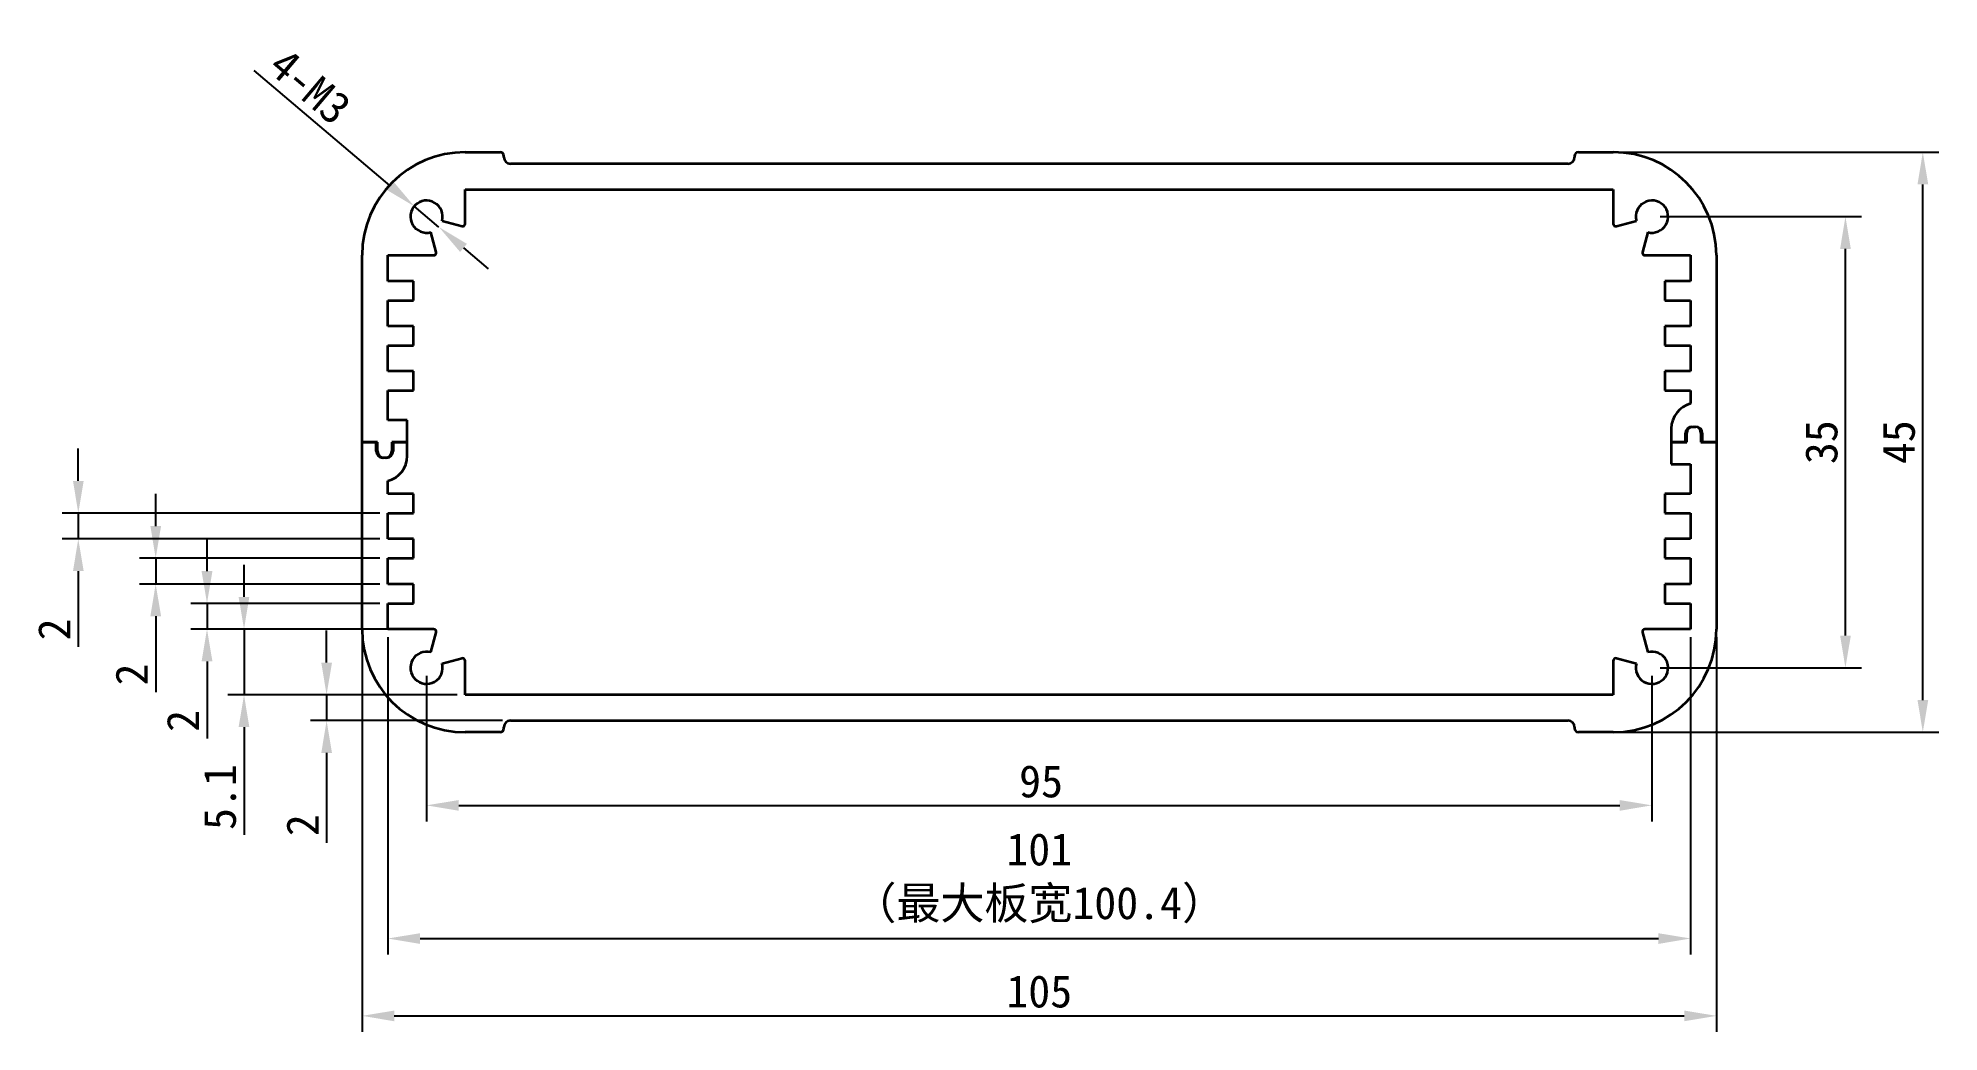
# Model space of a CAD drawing. Header units: millimetres. Extents: x 55 to 203, y 87 to 164.
import ezdxf

# ---------------------------------------------------------------- set-up
doc = ezdxf.new("R2010")
doc.units = ezdxf.units.MM
doc.header["$PDSIZE"] = -1
doc.layers.add('文字层', color=30, linetype='Continuous', lineweight=25)
doc.layers.add('细实线层', color=7, linetype='Continuous')
doc.styles.get("Standard").update_dxf_attribs({"font": 'simhei.ttf'})
doc.dimstyles.new('ISO-25', dxfattribs={"dimtxt": 2.5, "dimasz": 2.5, "dimexe": 1.25, "dimexo": 0.625, "dimtad": 1, "dimdec": 1, "dimdsep": 46, "dimtxsty": 'Standard', "dimcen": 2.5, "dimadec": 0, "dimazin": 0, "dimtfac": 1, "dimtdec": 1, "dimtmove": 0, "dimatfit": 3, "dimfxl": 1, "dimarcsym": 0})

# ---------------------------------------------------------------- blocks, each defined once
blk = doc.blocks.new('_D')
at = {"layer": 'Defpoints', "color": 0}
for p in [(84.53, 150.93), (86.44, 149.32)]:
    blk.add_point(p, dxfattribs=at)
at = {"layer": '细实线层', "color": 0, "lineweight": -2}
for p, q in [((72.1, 161.46), (82.62, 152.55)), ((86.44, 149.32), (84.53, 150.93)), ((88.35, 147.7), (90.25, 146.09))]:
    blk.add_line(p, q, dxfattribs=at)
at = {"layer": '细实线层', "color": 0}
for points in [[(82.89, 152.87), (82.35, 152.23), (84.53, 150.93)], [(88.61, 148.02), (88.08, 147.39), (86.44, 149.32)]]:
    blk.add_solid(points, dxfattribs=at)
at = {"layer": '细实线层', "color": 0, "insert": (76.45, 160.23), "char_height": 2.5, "attachment_point": 5, "rotation": 319.7437}
blk.add_mtext('4-M3', dxfattribs=at)
blk = doc.blocks.new('_D_1')
at = {"layer": 'Defpoints', "color": 0}
for p in [(85.48, 115.13), (180.48, 115.13), (180.48, 104.46)]:
    blk.add_point(p, dxfattribs=at)
at = {"layer": '细实线层', "color": 0, "lineweight": -2}
for p, q in [((85.48, 114.5), (85.48, 103.21)), ((180.48, 114.5), (180.48, 103.21)), ((87.98, 104.46), (177.98, 104.46))]:
    blk.add_line(p, q, dxfattribs=at)
at = {"layer": '细实线层', "color": 0}
for points in [[(87.98, 104.87), (87.98, 104.04), (85.48, 104.46)], [(177.98, 104.87), (177.98, 104.04), (180.48, 104.46)]]:
    blk.add_solid(points, dxfattribs=at)
at = {"layer": '细实线层', "color": 0, "insert": (133.12, 107.58), "char_height": 2.5, "attachment_point": 2}
blk.add_mtext('95', dxfattribs=at)
blk = doc.blocks.new('_D_2')
at = {"layer": 'Defpoints', "color": 0}
for p in [(180.48, 150.13), (195.48, 150.13), (180.48, 115.13)]:
    blk.add_point(p, dxfattribs=at)
at = {"layer": '细实线层', "color": 0, "lineweight": -2}
for p, q in [((181.11, 150.13), (196.73, 150.13)), ((195.48, 117.63), (195.48, 147.63)), ((181.11, 115.13), (196.73, 115.13))]:
    blk.add_line(p, q, dxfattribs=at)
at = {"layer": '细实线层', "color": 0}
for points in [[(195.07, 147.63), (195.9, 147.63), (195.48, 150.13)], [(195.07, 117.63), (195.9, 117.63), (195.48, 115.13)]]:
    blk.add_solid(points, dxfattribs=at)
at = {"layer": '细实线层', "color": 0, "insert": (192.36, 132.63), "char_height": 2.5, "attachment_point": 2, "rotation": 90}
blk.add_mtext('35', dxfattribs=at)
blk = doc.blocks.new('_D_3')
at = {"layer": 'Defpoints', "color": 0}
for p in [(80.48, 118.13), (185.48, 118.13), (185.48, 88.13)]:
    blk.add_point(p, dxfattribs=at)
at = {"layer": '细实线层', "color": 0, "lineweight": -2}
for p, q in [((80.48, 117.5), (80.48, 86.88)), ((185.48, 117.5), (185.48, 86.88)), ((82.98, 88.13), (182.98, 88.13))]:
    blk.add_line(p, q, dxfattribs=at)
at = {"layer": '细实线层', "color": 0}
for points in [[(82.98, 88.54), (82.98, 87.71), (80.48, 88.13)], [(182.98, 88.54), (182.98, 87.71), (185.48, 88.13)]]:
    blk.add_solid(points, dxfattribs=at)
at = {"layer": '细实线层', "color": 0, "insert": (132.98, 91.28), "char_height": 2.5, "attachment_point": 2}
blk.add_mtext('105', dxfattribs=at)
blk = doc.blocks.new('_D_4')
at = {"layer": 'Defpoints', "color": 0}
for p in [(177.48, 155.13), (201.48, 155.13), (177.48, 110.13)]:
    blk.add_point(p, dxfattribs=at)
at = {"layer": '细实线层', "color": 0, "lineweight": -2}
for p, q in [((178.11, 155.13), (202.73, 155.13)), ((201.48, 112.63), (201.48, 152.63)), ((178.11, 110.13), (202.73, 110.13))]:
    blk.add_line(p, q, dxfattribs=at)
at = {"layer": '细实线层', "color": 0}
for points in [[(201.07, 152.63), (201.9, 152.63), (201.48, 155.13)], [(201.07, 112.63), (201.9, 112.63), (201.48, 110.13)]]:
    blk.add_solid(points, dxfattribs=at)
at = {"layer": '细实线层', "color": 0, "insert": (198.36, 132.63), "char_height": 2.5, "attachment_point": 2, "rotation": 90}
blk.add_mtext('45', dxfattribs=at)
blk = doc.blocks.new('_D_5')
at = {"layer": 'Defpoints', "color": 0}
for p in [(82.48, 118.13), (183.48, 118.13), (183.48, 94.13)]:
    blk.add_point(p, dxfattribs=at)
at = {"layer": '文字层', "color": 0, "lineweight": -2}
for p, q in [((82.48, 117.5), (82.48, 92.88)), ((183.48, 117.5), (183.48, 92.88)), ((84.98, 94.13), (180.98, 94.13))]:
    blk.add_line(p, q, dxfattribs=at)
at = {"layer": '文字层', "color": 0}
for points in [[(84.98, 94.54), (84.98, 93.71), (82.48, 94.13)], [(180.98, 94.54), (180.98, 93.71), (183.48, 94.13)]]:
    blk.add_solid(points, dxfattribs=at)
at = {"layer": '文字层', "color": 0, "insert": (132.98, 102.3), "char_height": 2.5, "attachment_point": 2}
blk.add_mtext('101\\P（最大板宽100.4）', dxfattribs=at)
blk = doc.blocks.new('_D_6')
at = {"layer": 'Defpoints', "color": 0}
for p in [(88.48, 113.03), (77.73, 111.03), (91.98, 111.03)]:
    blk.add_point(p, dxfattribs=at)
at = {"layer": '细实线层', "color": 0, "lineweight": -2}
for p, q in [((77.73, 115.53), (77.73, 118.03)), ((87.86, 113.03), (76.48, 113.03)), ((77.73, 113.03), (77.73, 111.03)), ((91.36, 111.03), (76.48, 111.03)), ((77.73, 108.53), (77.73, 101.56))]:
    blk.add_line(p, q, dxfattribs=at)
at = {"layer": '细实线层', "color": 0}
for points in [[(77.32, 115.53), (78.15, 115.53), (77.73, 113.03)], [(77.32, 108.53), (78.15, 108.53), (77.73, 111.03)]]:
    blk.add_solid(points, dxfattribs=at)
at = {"layer": '细实线层', "color": 0, "insert": (74.61, 102.92), "char_height": 2.5, "attachment_point": 2, "rotation": 90}
blk.add_mtext('2', dxfattribs=at)
blk = doc.blocks.new('_D_7')
at = {"layer": 'Defpoints', "color": 0}
for p in [(68.46, 120.13), (82.48, 120.13), (82.48, 118.13)]:
    blk.add_point(p, dxfattribs=at)
at = {"layer": '细实线层', "color": 0, "lineweight": -2}
for p, q in [((68.46, 122.63), (68.46, 125.13)), ((81.86, 120.13), (67.21, 120.13)), ((68.46, 120.13), (68.46, 118.13)), ((81.86, 118.13), (67.21, 118.13)), ((68.46, 115.63), (68.46, 109.65))]:
    blk.add_line(p, q, dxfattribs=at)
at = {"layer": '细实线层', "color": 0}
for points in [[(68.04, 122.63), (68.88, 122.63), (68.46, 120.13)], [(68.04, 115.63), (68.88, 115.63), (68.46, 118.13)]]:
    blk.add_solid(points, dxfattribs=at)
at = {"layer": '细实线层', "color": 0, "insert": (65.34, 111.01), "char_height": 2.5, "attachment_point": 2, "rotation": 90}
blk.add_mtext('2', dxfattribs=at)
blk = doc.blocks.new('_D_8')
at = {"layer": 'Defpoints', "color": 0}
for p in [(86.03, 118.13), (71.33, 113.03), (88.48, 113.03)]:
    blk.add_point(p, dxfattribs=at)
at = {"layer": '细实线层', "color": 0, "lineweight": -2}
for p, q in [((71.33, 120.63), (71.33, 123.13)), ((85.4, 118.13), (70.08, 118.13)), ((71.33, 118.13), (71.33, 113.03)), ((87.86, 113.03), (70.08, 113.03)), ((71.33, 110.53), (71.33, 102.17))]:
    blk.add_line(p, q, dxfattribs=at)
at = {"layer": '细实线层', "color": 0}
for points in [[(70.91, 120.63), (71.74, 120.63), (71.33, 118.13)], [(70.91, 110.53), (71.74, 110.53), (71.33, 113.03)]]:
    blk.add_solid(points, dxfattribs=at)
at = {"layer": '细实线层', "color": 0, "insert": (68.2, 105.1), "char_height": 2.5, "attachment_point": 2, "rotation": 90}
blk.add_mtext('5.1', dxfattribs=at)
blk = doc.blocks.new('_D_9')
at = {"layer": 'Defpoints', "color": 0}
for p in [(64.48, 123.63), (82.48, 123.63), (82.48, 121.63)]:
    blk.add_point(p, dxfattribs=at)
at = {"layer": '细实线层', "color": 0, "lineweight": -2}
for p, q in [((64.48, 126.13), (64.48, 128.63)), ((81.86, 123.63), (63.23, 123.63)), ((64.48, 123.63), (64.48, 121.63)), ((81.86, 121.63), (63.23, 121.63)), ((64.48, 119.13), (64.48, 113.25))]:
    blk.add_line(p, q, dxfattribs=at)
at = {"layer": '细实线层', "color": 0}
for points in [[(64.07, 126.13), (64.9, 126.13), (64.48, 123.63)], [(64.07, 119.13), (64.9, 119.13), (64.48, 121.63)]]:
    blk.add_solid(points, dxfattribs=at)
at = {"layer": '细实线层', "color": 0, "insert": (61.36, 114.61), "char_height": 2.5, "attachment_point": 2, "rotation": 90}
blk.add_mtext('2', dxfattribs=at)
blk = doc.blocks.new('_D_10')
at = {"layer": 'Defpoints', "color": 0}
for p in [(58.48, 127.13), (82.48, 127.13), (82.48, 125.13)]:
    blk.add_point(p, dxfattribs=at)
at = {"layer": '细实线层', "color": 0, "lineweight": -2}
for p, q in [((58.48, 129.63), (58.48, 132.13)), ((81.86, 127.13), (57.23, 127.13)), ((58.48, 127.13), (58.48, 125.13)), ((81.86, 125.13), (57.23, 125.13)), ((58.48, 122.63), (58.48, 116.75))]:
    blk.add_line(p, q, dxfattribs=at)
at = {"layer": '细实线层', "color": 0}
for points in [[(58.07, 129.63), (58.9, 129.63), (58.48, 127.13)], [(58.07, 122.63), (58.9, 122.63), (58.48, 125.13)]]:
    blk.add_solid(points, dxfattribs=at)
at = {"layer": '细实线层', "color": 0, "insert": (55.36, 118.11), "char_height": 2.5, "attachment_point": 2, "rotation": 90}
blk.add_mtext('2', dxfattribs=at)

msp = doc.modelspace()

# ---------------------------------------------------------------- linework, layer by layer
at = {"color": 7, "linetype": 'Continuous', "lineweight": 35}
for p, q in [((88.48, 155.13), (91.18, 155.13)), ((91.48, 154.73), (91.48, 154.83)), ((174.48, 154.83), (174.48, 154.73)), ((174.78, 155.13), (177.48, 155.13)), ((173.98, 154.23), (91.98, 154.23)), ((88.48, 149.58), (88.48, 152.23)), ((88.48, 152.23), (177.48, 152.23)), ((177.48, 152.23), (177.48, 149.58)), ((86.22, 147.38), (85.81, 148.92)), ((86.69, 149.8), (88.23, 149.39)), ((177.74, 149.39), (179.28, 149.8)), ((180.16, 148.92), (179.75, 147.38)), ((80.48, 132.63), (80.48, 147.13)), ((82.48, 147.13), (86.03, 147.13)), ((82.48, 145.13), (82.48, 147.13)), ((179.94, 147.13), (183.48, 147.13)), ((183.48, 147.13), (183.48, 145.13)), ((185.48, 147.13), (185.48, 132.63)), ((84.48, 145.13), (82.48, 145.13)), ((84.48, 143.63), (84.48, 145.13)), ((181.48, 145.13), (181.48, 143.63)), ((183.48, 145.13), (181.48, 145.13)), ((82.48, 143.63), (84.48, 143.63)), ((82.48, 141.63), (82.48, 143.63)), ((181.48, 143.63), (183.48, 143.63)), ((183.48, 143.63), (183.48, 141.63)), ((84.48, 141.63), (82.48, 141.63)), ((84.48, 140.13), (84.48, 141.63)), ((183.48, 141.63), (181.48, 141.63)), ((181.48, 141.63), (181.48, 140.13)), ((82.48, 140.13), (84.48, 140.13)), ((82.48, 138.13), (82.48, 140.13)), ((181.48, 140.13), (183.48, 140.13)), ((183.48, 140.13), (183.48, 138.13)), ((84.48, 138.13), (82.48, 138.13)), ((84.48, 136.63), (84.48, 138.13)), ((183.48, 138.13), (181.48, 138.13)), ((181.48, 138.13), (181.48, 136.63)), ((82.48, 136.63), (84.48, 136.63)), ((82.48, 134.33), (82.48, 136.63)), ((181.48, 136.63), (183.48, 136.63)), ((183.48, 136.63), (183.48, 135.63)), ((83.98, 134.33), (82.48, 134.33)), ((83.98, 132.63), (83.98, 134.33)), ((181.98, 133.69), (181.98, 132.63)), ((183.08, 132.63), (183.08, 133.33)), ((183.18, 132.63), (183.18, 133.33)), ((183.58, 133.83), (183.88, 133.83)), ((183.68, 133.83), (183.78, 133.83)), ((184.28, 133.33), (184.28, 132.63)), ((184.38, 133.33), (184.38, 132.63)), ((80.48, 118.13), (80.48, 132.63)), ((80.48, 132.63), (81.58, 132.63)), ((81.68, 132.63), (80.48, 132.63)), ((81.58, 131.93), (81.58, 132.63)), ((81.68, 131.93), (81.68, 132.63)), ((82.38, 131.43), (82.08, 131.43)), ((82.28, 131.43), (82.18, 131.43)), ((83.98, 132.63), (82.78, 132.63)), ((82.78, 132.63), (82.78, 131.93)), ((82.88, 132.63), (82.88, 131.93)), ((82.88, 132.63), (83.98, 132.63)), ((83.98, 131.56), (83.98, 132.63)), ((181.98, 132.63), (181.98, 130.93)), ((181.98, 132.63), (183.18, 132.63)), ((183.08, 132.63), (181.98, 132.63)), ((184.28, 132.63), (185.48, 132.63)), ((185.48, 132.63), (184.38, 132.63)), ((185.48, 132.63), (185.48, 118.13)), ((181.98, 130.93), (183.48, 130.93)), ((183.48, 130.93), (183.48, 128.63)), ((82.48, 128.63), (82.48, 129.63)), ((84.48, 128.63), (82.48, 128.63)), ((84.48, 127.13), (84.48, 128.63)), ((183.48, 128.63), (181.48, 128.63)), ((181.48, 128.63), (181.48, 127.13)), ((82.48, 127.13), (84.48, 127.13)), ((82.48, 125.13), (82.48, 127.13)), ((181.48, 127.13), (183.48, 127.13)), ((183.48, 127.13), (183.48, 125.13)), ((84.48, 125.13), (82.48, 125.13)), ((84.48, 123.63), (84.48, 125.13)), ((183.48, 125.13), (181.48, 125.13)), ((181.48, 125.13), (181.48, 123.63)), ((82.48, 123.63), (84.48, 123.63)), ((82.48, 121.63), (82.48, 123.63)), ((181.48, 123.63), (183.48, 123.63)), ((183.48, 123.63), (183.48, 121.63)), ((84.48, 121.63), (82.48, 121.63)), ((84.48, 120.13), (84.48, 121.63)), ((183.48, 121.63), (181.48, 121.63)), ((181.48, 121.63), (181.48, 120.13)), ((82.48, 120.13), (84.48, 120.13)), ((82.48, 118.13), (82.48, 120.13)), ((181.48, 120.13), (183.48, 120.13)), ((183.48, 120.13), (183.48, 118.13)), ((86.03, 118.13), (82.48, 118.13)), ((183.48, 118.13), (179.94, 118.13)), ((85.81, 116.33), (86.22, 117.87)), ((179.75, 117.87), (180.16, 116.33)), ((88.23, 115.86), (86.69, 115.45)), ((88.48, 113.03), (88.48, 115.67)), ((177.48, 115.67), (177.48, 113.03)), ((179.28, 115.45), (177.74, 115.86)), ((177.48, 113.03), (88.48, 113.03)), ((91.98, 111.03), (173.98, 111.03)), ((91.18, 110.13), (88.48, 110.13)), ((91.48, 110.43), (91.48, 110.53)), ((174.48, 110.53), (174.48, 110.43)), ((177.48, 110.13), (174.78, 110.13))]:
    msp.add_line(p, q, dxfattribs=at)
at = {"color": 7, "linetype": 'Continuous'}
for q in [(185.44, 110.13), (185.48, 110.21)]:
    msp.add_line((185.48, 110.13), q, dxfattribs=at)
at = {"color": 7, "linetype": 'Continuous', "lineweight": 35}
for centre, radius, start, end in [((88.48, 147.13), 8, 90, 180), ((91.18, 154.83), 0.3, 0, 90), ((174.78, 154.83), 0.3, 90, 180), ((177.48, 147.13), 8, 0, 90), ((91.98, 154.73), 0.5, 180, 270), ((173.98, 154.73), 0.5, 270, 0), ((85.48, 150.13), 1.25, 345, 285), ((180.48, 150.13), 1.25, 255, 195), ((88.28, 149.58), 0.2, 255, 0), ((177.68, 149.58), 0.2, 180, 285), ((86.03, 147.33), 0.2, 270, 15), ((179.94, 147.33), 0.2, 165, 270), ((183.98, 133.69), 2, 104.4775, 180), ((183.58, 133.33), 0.5, 90, 180), ((183.68, 133.33), 0.5, 90, 180), ((183.78, 133.33), 0.5, 0, 90), ((183.88, 133.33), 0.5, 0, 90), ((82.08, 131.93), 0.5, 180, 270), ((82.18, 131.93), 0.5, 180, 270), ((82.28, 131.93), 0.5, 270, 0), ((82.38, 131.93), 0.5, 270, 0), ((81.98, 131.56), 2, 284.4775, 0), ((88.48, 118.13), 8, 180, 270), ((86.03, 117.93), 0.2, 345, 90), ((177.48, 118.13), 8, 270, 0), ((179.94, 117.93), 0.2, 90, 195), ((85.48, 115.13), 1.25, 75, 15), ((88.28, 115.67), 0.2, 0, 105), ((177.68, 115.67), 0.2, 75, 180), ((180.48, 115.13), 1.25, 165, 105), ((91.98, 110.53), 0.5, 90, 180), ((173.98, 110.53), 0.5, 0, 90), ((91.18, 110.43), 0.3, 270, 0), ((174.78, 110.43), 0.3, 180, 270)]:
    msp.add_arc(centre, radius, start, end, dxfattribs=at)
at = {"color": 7, "linetype": 'Continuous'}
msp.add_point((185.48, 110.13), dxfattribs=at)

# ---------------------------------------------------------------- dimensions: what is measured, and where the dimension line sits
at = {"layer": '文字层'}
dim = msp.add_linear_dim(base=(183.48, 94.13), p1=(82.48, 118.13), p2=(183.48, 118.13), text='<>\\P（最大板宽100.4）', dimstyle='ISO-25', dxfattribs=at)
dim.commit()
dim.dimension.update_dxf_attribs({"geometry": '_D_5', "text_midpoint": (132.98, 94.13), "dimtype": 160})
at = {"layer": '细实线层'}
dim = msp.add_diameter_dim_2p(p1=(86.44, 149.32), p2=(84.53, 150.93), text='4-M3', dimstyle='ISO-25', dxfattribs=at)
dim.commit()
dim.dimension.update_dxf_attribs({"geometry": '_D', "text_midpoint": (75.24, 158.8), "dimtype": 163})
for base, p1, p2, picture, middle in [((201.48, 155.13), (177.48, 110.13), (177.48, 155.13), '_D_4', (201.48, 132.63)), ((195.48, 150.13), (180.48, 115.13), (180.48, 150.13), '_D_2', (195.48, 132.63)), ((58.48, 127.13), (82.48, 125.13), (82.48, 127.13), '_D_10', (58.48, 118.11)), ((64.48, 123.63), (82.48, 121.63), (82.48, 123.63), '_D_9', (64.48, 114.61)), ((68.46, 120.13), (82.48, 118.13), (82.48, 120.13), '_D_7', (68.46, 111.01)), ((71.33, 113.03), (86.03, 118.13), (88.48, 113.03), '_D_8', (71.33, 105.1)), ((77.73, 111.03), (88.48, 113.03), (91.98, 111.03), '_D_6', (77.73, 102.92))]:
    dim = msp.add_linear_dim(base=base, p1=p1, p2=p2, angle=90, dimstyle='ISO-25', dxfattribs=at)
    dim.commit()
    dim.dimension.update_dxf_attribs({"geometry": picture, "text_midpoint": middle, "dimtype": 160})
for base, p1, p2, picture, middle in [((185.48, 88.13), (80.48, 118.13), (185.48, 118.13), '_D_3', (132.98, 88.13)), ((180.48, 104.46), (85.48, 115.13), (180.48, 115.13), '_D_1', (133.12, 104.46))]:
    dim = msp.add_linear_dim(base=base, p1=p1, p2=p2, dimstyle='ISO-25', dxfattribs=at)
    dim.commit()
    dim.dimension.update_dxf_attribs({"geometry": picture, "text_midpoint": middle, "dimtype": 160})

doc.saveas('drawing.dxf')
